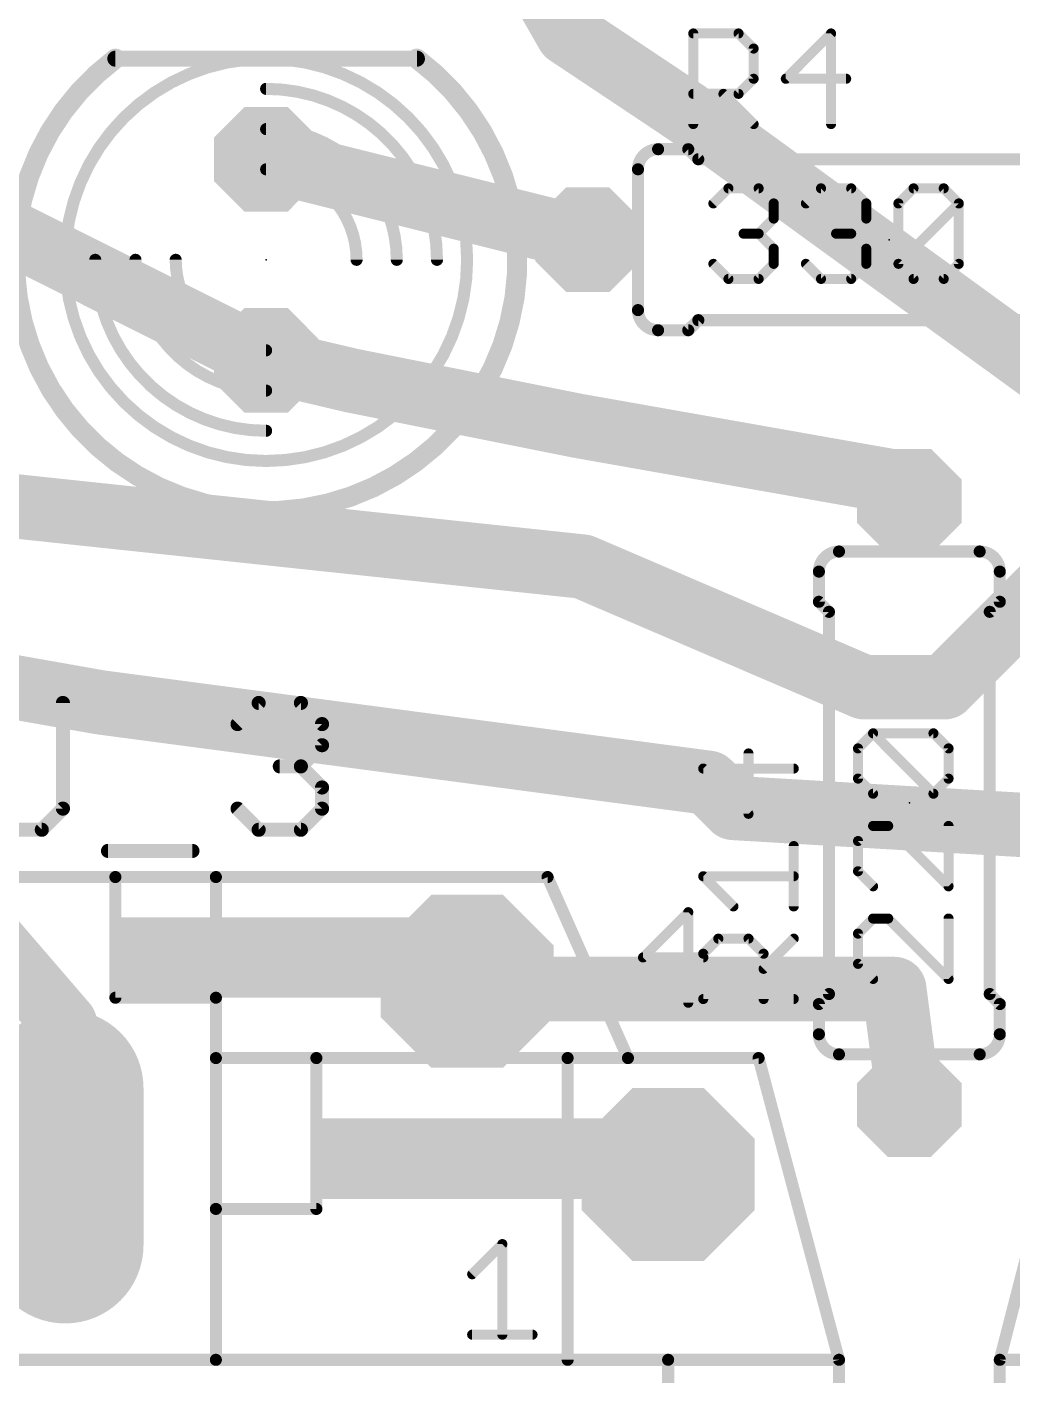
# Model space of a CAD drawing. Extents: x -0.06 to 3.94, y -0.06 to 3.15.
# Drawn here: x 2.281 to 2.771, y 0.396 to 1.066 of the extents above; entities that cross this region are included whole.
import ezdxf

# ---------------------------------------------------------------- set-up
doc = ezdxf.new("R2010")
doc.units = 0
for name, color, linetype in [('16', 175, 'CONTINUOUS'), ('17', 82, 'CONTINUOUS'), ('21', 253, 'CONTINUOUS'), ('23', 7, 'CONTINUOUS'), ('25', 253, 'CONTINUOUS'), ('27', 253, 'CONTINUOUS'), ('51', 253, 'CONTINUOUS')]:
    doc.layers.add(name, color=color, linetype=linetype)

# ---------------------------------------------------------------- blocks, each defined once
blk = doc.blocks.new('OCTAGONP')
at = {"const_width": 0.5}
blk.add_lwpolyline([(-0.25, -0.103553), (-0.25, 0.103553), (-0.103553, 0.25), (0.103553, 0.25), (0.25, 0.103553), (0.25, -0.103553), (0.103553, -0.25), (-0.103553, -0.25), (-0.25, -0.103553), (-0.25, 0.103553)], dxfattribs=at)
blk = doc.blocks.new('RECT')
blk.add_solid([(-0.5, -0.5), (0.5, -0.5), (-0.5, 0.5), (0.5, 0.5)])
blk = doc.blocks.new('LONGP100')
at = {"const_width": 1}
blk.add_lwpolyline([(-0.5, 0), (0.5, 0)], dxfattribs=at)
at = {"const_width": 0.5}
for points in [[(-0.5, 0.25, 1), (-0.5, -0.25)], [(0.5, -0.25, 1), (0.5, 0.25)]]:
    blk.add_lwpolyline(points, format="xyb", dxfattribs=at)

msp = doc.modelspace()

# ---------------------------------------------------------------- linework, layer by layer
at = {"layer": '16', "const_width": 0.032}
for points in [[(2.55, 1.0625), (2.5, 1.15)], [(2.61, 1.0225), (2.55, 1.0625)], [(2.7925, 0.89), (2.61, 1.0225)], [(2.2, 1), (2.4, 0.9)], [(2.56, 0.96), (2.4, 1)], [(2.4425, 0.89), (2.4, 0.9)], [(2.4425, 0.89), (2.555, 0.8675)], [(2.555, 0.8675), (2.725, 0.8375)], [(1.9925, 0.8575), (2.5575, 0.7975)], [(2.725, 0.8375), (2.7175, 0.83)], [(2.7175, 0.83), (2.72, 0.83)], [(2.5575, 0.7975), (2.6975, 0.7375)], [(2.7375, 0.7375), (2.8, 0.8)], [(2.3175, 0.73), (2.2325, 0.745)], [(2.6975, 0.7375), (2.7375, 0.7375)], [(2.62, 0.69), (2.3175, 0.73)], [(2.6325, 0.6775), (2.62, 0.69)], [(2.8025, 0.6675), (2.6325, 0.6775)], [(2.2225, 0.66), (2.3, 0.57)], [(2.5, 0.5875), (2.5, 0.591339)], [(2.5, 0.5875), (2.7125, 0.5875)], [(2.7125, 0.5875), (2.72, 0.53)], [(2.3, 0.57), (2.3, 0.499213)]]:
    msp.add_lwpolyline(points, dxfattribs=at)
at = {"layer": '16', "const_width": 0.016}
for points in [[(2.554438, 1.069156, 1), (2.545562, 1.055844)], [(2.543054, 1.058531, 1), (2.556946, 1.066469)], [(2.6147, 1.028974, 1), (2.6053, 1.016026)], [(2.605562, 1.015844, 1), (2.614438, 1.029156)], [(2.40194, 1.007761, 1), (2.39806, 0.992239)], [(2.55806, 0.952239, 1), (2.56194, 0.967761)], [(2.401832, 0.907787, 1), (2.398168, 0.892213)], [(2.396422, 0.892845, 1), (2.403578, 0.907155)], [(2.444069, 0.897845, 1), (2.440931, 0.882155)], [(2.440668, 0.882213, 1), (2.444332, 0.897787)], [(2.55639, 0.875378, 1), (2.55361, 0.859622)], [(2.553431, 0.859655, 1), (2.556569, 0.875345)], [(2.730657, 0.831843, 1), (2.719343, 0.843157)], [(2.72361, 0.829622, 1), (2.72639, 0.845378)], [(2.7175, 0.838, 1), (2.7175, 0.822)], [(2.72, 0.822, 1), (2.72, 0.838)], [(2.711843, 0.835657, 1), (2.723157, 0.824343)], [(2.560651, 0.804853, 1), (2.554349, 0.790147)], [(2.556655, 0.789545, 1), (2.558345, 0.805455)], [(2.6975, 0.7455, 1), (2.6975, 0.7295)], [(2.694349, 0.730147, 1), (2.700651, 0.744853)], [(2.731843, 0.743157, 1), (2.743157, 0.731843)], [(2.7375, 0.7295, 1), (2.7375, 0.7455)], [(2.318549, 0.737931, 1), (2.316451, 0.722069)], [(2.31611, 0.722122, 1), (2.31889, 0.737878)], [(2.625657, 0.695657, 1), (2.614343, 0.684343)], [(2.618951, 0.682069, 1), (2.621049, 0.697931)], [(2.63297, 0.685486, 1), (2.63203, 0.669514)], [(2.626843, 0.671843, 1), (2.638157, 0.683157)], [(2.508, 0.591339, 1), (2.492, 0.591339)], [(2.5, 0.5955, 1), (2.5, 0.5795)], [(2.720433, 0.588535, 1), (2.704567, 0.586465)], [(2.7125, 0.5795, 1), (2.7125, 0.5955)], [(2.492, 0.5875, 1), (2.508, 0.5875)], [(2.308, 0.57, 1), (2.292, 0.57)], [(2.293938, 0.56478, 1), (2.306062, 0.57522)], [(2.712067, 0.528965, 1), (2.727933, 0.531035)], [(2.292, 0.499213, 1), (2.308, 0.499213)]]:
    msp.add_lwpolyline(points, format="xyb", dxfattribs=at)
at = {"layer": '21'}
for points, const_width in [([(2.325, 1.05, 3), (2.475, 1.05)], 0.01), ([(2.4, 0.85, 1), (2.4, 1.05, 1), (2.4, 0.85)], 0.006), ([(2.3265, 1.048, 1), (2.3235, 1.052)], 0.005), ([(2.325, 1.052, 1), (2.325, 1.048)], 0.004), ([(2.4765, 1.052, 1), (2.4735, 1.048)], 0.005), ([(2.475, 1.048, 1), (2.475, 1.052)], 0.004), ([(2.595, 1.005, 0.414214), (2.585, 0.995)], 0.006), ([(2.595, 1.0065, 1), (2.595, 1.0035)], 0.003), ([(2.595, 1.0035, 1), (2.595, 1.0065)], 0.003), ([(2.611061, 1.006061, 1), (2.608939, 1.003939)], 0.003), ([(2.61, 1.0035, 1), (2.61, 1.0065)], 0.003), ([(2.615, 1.0015, 1), (2.615, 0.9985)], 0.003), ([(2.613939, 0.998939, 1), (2.616061, 1.001061)], 0.003), ([(2.5835, 0.995, 1), (2.5865, 0.995)], 0.003), ([(2.585, 0.925, 0.414214), (2.595, 0.915)], 0.006), ([(2.5865, 0.925, 1), (2.5835, 0.925)], 0.003), ([(2.615, 0.9215, 1), (2.615, 0.9185)], 0.003), ([(2.616061, 0.918939, 1), (2.613939, 0.921061)], 0.003), ([(2.595, 0.9165, 1), (2.595, 0.9135)], 0.003), ([(2.595, 0.9135, 1), (2.595, 0.9165)], 0.003), ([(2.608939, 0.916061, 1), (2.611061, 0.913939)], 0.003), ([(2.61, 0.9135, 1), (2.61, 0.9165)], 0.003), ([(2.685, 0.805, 0.414214), (2.675, 0.795)], 0.006), ([(2.685, 0.8035, 1), (2.685, 0.8065)], 0.003), ([(2.765, 0.795, 0.414214), (2.755, 0.805)], 0.006), ([(2.755, 0.8065, 1), (2.755, 0.8035)], 0.003), ([(2.6765, 0.795, 1), (2.6735, 0.795)], 0.003), ([(2.7665, 0.795, 1), (2.7635, 0.795)], 0.003), ([(2.6735, 0.795, 1), (2.6765, 0.795)], 0.003), ([(2.7635, 0.795, 1), (2.7665, 0.795)], 0.003), ([(2.676061, 0.781061, 1), (2.673939, 0.778939)], 0.003), ([(2.6735, 0.78, 1), (2.6765, 0.78)], 0.003), ([(2.6815, 0.775, 1), (2.6785, 0.775)], 0.003), ([(2.678939, 0.773939, 1), (2.681061, 0.776061)], 0.003), ([(2.7615, 0.775, 1), (2.7585, 0.775)], 0.003), ([(2.758939, 0.776061, 1), (2.761061, 0.773939)], 0.003), ([(2.7635, 0.78, 1), (2.7665, 0.78)], 0.003), ([(2.766061, 0.778939, 1), (2.763939, 0.781061)], 0.003), ([(2.325, 0.64465, 1), (2.325, 0.64165)], 0.003), ([(2.3265, 0.64315, 1), (2.3235, 0.64315)], 0.003), ([(2.325, 0.64165, 1), (2.325, 0.64465)], 0.003), ([(2.3765, 0.64315, 1), (2.3735, 0.64315)], 0.003), ([(2.375, 0.64165, 1), (2.375, 0.64465)], 0.003), ([(2.611269, 0.625688, 1), (2.608769, 0.625688)], 0.0025), ([(2.610903, 0.624804, 1), (2.609135, 0.626572)], 0.0025), ([(2.5875, 0.604419, 1), (2.5875, 0.601919)], 0.0025), ([(2.586616, 0.604053, 1), (2.588384, 0.602285)], 0.0025), ([(2.617526, 0.601919, 1), (2.617526, 0.604419)], 0.0025), ([(2.325, 0.58465, 1), (2.325, 0.58165)], 0.003), ([(2.3235, 0.58315, 1), (2.3265, 0.58315)], 0.003), ([(2.3765, 0.58315, 1), (2.3735, 0.58315)], 0.003), ([(2.3735, 0.58315, 1), (2.3765, 0.58315)], 0.003), ([(2.375, 0.58165, 1), (2.375, 0.58465)], 0.003), ([(2.6785, 0.585, 1), (2.6815, 0.585)], 0.003), ([(2.681061, 0.583939, 1), (2.678939, 0.586061)], 0.003), ([(2.761061, 0.586061, 1), (2.758939, 0.583939)], 0.003), ([(2.7585, 0.585, 1), (2.7615, 0.585)], 0.003), ([(2.608769, 0.58065, 1), (2.611269, 0.58065)], 0.0025), ([(2.6765, 0.58, 1), (2.6735, 0.58)], 0.003), ([(2.673939, 0.581061, 1), (2.676061, 0.578939)], 0.003), ([(2.7665, 0.58, 1), (2.7635, 0.58)], 0.003), ([(2.763939, 0.578939, 1), (2.766061, 0.581061)], 0.003), ([(2.675, 0.565, 0.414214), (2.685, 0.555)], 0.006), ([(2.6765, 0.565, 1), (2.6735, 0.565)], 0.003), ([(2.6735, 0.565, 1), (2.6765, 0.565)], 0.003), ([(2.755, 0.555, 0.414214), (2.765, 0.565)], 0.006), ([(2.7665, 0.565, 1), (2.7635, 0.565)], 0.003), ([(2.7635, 0.565, 1), (2.7665, 0.565)], 0.003), ([(2.685, 0.5535, 1), (2.685, 0.5565)], 0.003), ([(2.755, 0.5565, 1), (2.755, 0.5535)], 0.003), ([(2.3765, 0.55315, 1), (2.3735, 0.55315)], 0.003), ([(2.375, 0.55465, 1), (2.375, 0.55165)], 0.003), ([(2.3735, 0.55315, 1), (2.3765, 0.55315)], 0.003), ([(2.4265, 0.55315, 1), (2.4235, 0.55315)], 0.003), ([(2.425, 0.55165, 1), (2.425, 0.55465)], 0.003), ([(2.646449, 0.553536, 1), (2.643551, 0.552763)], 0.003), ([(2.375, 0.47965, 1), (2.375, 0.47665)], 0.003), ([(2.3765, 0.47815, 1), (2.3735, 0.47815)], 0.003), ([(2.3735, 0.47815, 1), (2.3765, 0.47815)], 0.003), ([(2.4235, 0.47815, 1), (2.4265, 0.47815)], 0.003), ([(2.425, 0.47665, 1), (2.425, 0.47965)], 0.003), ([(2.518763, 0.460688, 1), (2.516263, 0.460688)], 0.0025), ([(2.518397, 0.459804, 1), (2.516629, 0.461572)], 0.0025), ([(2.501616, 0.446559, 1), (2.503384, 0.444791)], 0.0025), ([(2.5025, 0.4169, 1), (2.5025, 0.4144)], 0.0025), ([(2.516263, 0.41565, 1), (2.518763, 0.41565)], 0.0025), ([(2.532526, 0.4144, 1), (2.532526, 0.4169)], 0.0025), ([(2.375, 0.40465, 1), (2.375, 0.40165)], 0.003), ([(2.3735, 0.40315, 1), (2.3765, 0.40315)], 0.003), ([(2.375, 0.40165, 1), (2.375, 0.40465)], 0.003), ([(2.6, 0.40465, 1), (2.6, 0.40165)], 0.003), ([(2.6015, 0.40315, 1), (2.5985, 0.40315)], 0.003), ([(2.6, 0.40165, 1), (2.6, 0.40465)], 0.003), ([(2.6865, 0.40315, 1), (2.6835, 0.40315)], 0.003), ([(2.683551, 0.402763, 1), (2.686449, 0.403536)], 0.003), ([(2.685, 0.40165, 1), (2.685, 0.40465)], 0.003), ([(2.7665, 0.40315, 1), (2.7635, 0.40315)], 0.003), ([(2.765, 0.40465, 1), (2.765, 0.40165)], 0.003), ([(2.763548, 0.403524, 1), (2.766452, 0.402775)], 0.003)]:
    msp.add_lwpolyline(points, format="xyb", dxfattribs=dict(at, const_width=const_width))
for points, const_width in [([(2.475, 1.05), (2.325, 1.05)], 0.008), ([(2.595, 1.005), (2.61, 1.005)], 0.006), ([(2.615, 1), (2.61, 1.005)], 0.006), ([(2.805, 1), (2.615, 1)], 0.006), ([(2.615, 0.92), (2.61, 0.915)], 0.006), ([(2.805, 0.92), (2.615, 0.92)], 0.006), ([(2.595, 0.915), (2.61, 0.915)], 0.006), ([(2.675, 0.795), (2.675, 0.78)], 0.006), ([(2.765, 0.795), (2.765, 0.78)], 0.006), ([(2.68, 0.775), (2.675, 0.78)], 0.006), ([(2.68, 0.775), (2.68, 0.585)], 0.006), ([(2.76, 0.775), (2.765, 0.78)], 0.006), ([(2.76, 0.775), (2.76, 0.585)], 0.006), ([(2.325, 0.64315), (2.275, 0.64315)], 0.006), ([(2.375, 0.64315), (2.325, 0.64315)], 0.006), ([(2.325, 0.64315), (2.325, 0.58315)], 0.006), ([(2.375, 0.64315), (2.375, 0.58315)], 0.006), ([(2.610019, 0.625688), (2.5875, 0.603169)], 0.005), ([(2.610019, 0.58065), (2.610019, 0.625688)], 0.005), ([(2.5875, 0.603169), (2.617526, 0.603169)], 0.005), ([(2.375, 0.58315), (2.325, 0.58315)], 0.006), ([(2.375, 0.58315), (2.375, 0.55315)], 0.006), ([(2.68, 0.585), (2.675, 0.58)], 0.006), ([(2.76, 0.585), (2.765, 0.58)], 0.006), ([(2.675, 0.565), (2.675, 0.58)], 0.006), ([(2.765, 0.565), (2.765, 0.58)], 0.006), ([(2.805, 0.55815), (2.765, 0.40315)], 0.006), ([(2.375, 0.55315), (2.375, 0.47815)], 0.006), ([(2.425, 0.55315), (2.375, 0.55315)], 0.006), ([(2.425, 0.55315), (2.425, 0.47815)], 0.006), ([(2.645, 0.55315), (2.685, 0.40315)], 0.006), ([(2.375, 0.47815), (2.425, 0.47815)], 0.006), ([(2.375, 0.47815), (2.375, 0.40315)], 0.006), ([(2.5025, 0.445675), (2.517513, 0.460688)], 0.005), ([(2.517513, 0.460688), (2.517513, 0.41565)], 0.005), ([(2.5025, 0.41565), (2.532526, 0.41565)], 0.005), ([(2.375, 0.40315), (2.225, 0.40315)], 0.006), ([(2.6, 0.40315), (2.375, 0.40315)], 0.006), ([(2.685, 0.40315), (2.6, 0.40315)], 0.006), ([(2.6, 0.40315), (2.6, 0.35815)], 0.006), ([(2.685, 0.21815), (2.685, 0.40315)], 0.006), ([(2.765, 0.21815), (2.765, 0.40315)], 0.006), ([(2.85, 0.40315), (2.765, 0.40315)], 0.006)]:
    msp.add_lwpolyline(points, dxfattribs=dict(at, const_width=const_width))
at = {"layer": '23'}
for p in [(2.71, 0.96), (2.4, 0.95), (2.72, 0.68)]:
    msp.add_point(p, dxfattribs=at)
at = {"layer": '25'}
for points, const_width in [([(2.6125, 1.0175), (2.6125, 1.062538)], 0.005), ([(2.6125, 1.062538), (2.635019, 1.062538)], 0.005), ([(2.635019, 1.062538), (2.642526, 1.055032)], 0.005), ([(2.681058, 1.062538), (2.658539, 1.040019)], 0.005), ([(2.681058, 1.0175), (2.681058, 1.062538)], 0.005), ([(2.642526, 1.055032), (2.642526, 1.040019)], 0.005), ([(2.642526, 1.040019), (2.635019, 1.032513)], 0.005), ([(2.658539, 1.040019), (2.688565, 1.040019)], 0.005), ([(2.635019, 1.032513), (2.6125, 1.032513)], 0.005), ([(2.627513, 1.032513), (2.642526, 1.0175)], 0.005), ([(2.298901, 0.677159), (2.298901, 0.729703)], 0.007), ([(2.385775, 0.719195), (2.396284, 0.729703)], 0.007), ([(2.396284, 0.729703), (2.417302, 0.729703)], 0.007), ([(2.417302, 0.729703), (2.427811, 0.719195)], 0.007), ([(2.427811, 0.719195), (2.427811, 0.708686)], 0.007), ([(2.427811, 0.708686), (2.417302, 0.698177)], 0.007), ([(2.639981, 0.674578), (2.639981, 0.704604)], 0.005), ([(2.417302, 0.698177), (2.406793, 0.698177)], 0.007), ([(2.417302, 0.698177), (2.427811, 0.687668)], 0.007), ([(2.6625, 0.697098), (2.617462, 0.697098)], 0.005), ([(2.617462, 0.697098), (2.639981, 0.674578)], 0.005), ([(2.427811, 0.687668), (2.427811, 0.677159)], 0.007), ([(2.288392, 0.66665), (2.298901, 0.677159)], 0.007), ([(2.396284, 0.66665), (2.385775, 0.677159)], 0.007), ([(2.427811, 0.677159), (2.417302, 0.66665)], 0.007), ([(2.267374, 0.66665), (2.288392, 0.66665)], 0.007), ([(2.417302, 0.66665), (2.396284, 0.66665)], 0.007), ([(2.32132, 0.656141), (2.363356, 0.656141)], 0.007), ([(2.6625, 0.628539), (2.6625, 0.658565)], 0.005), ([(2.632474, 0.628539), (2.617462, 0.643552)], 0.005), ([(2.617462, 0.643552), (2.6625, 0.643552)], 0.005), ([(2.617462, 0.605019), (2.624968, 0.612526)], 0.005), ([(2.624968, 0.612526), (2.639981, 0.612526)], 0.005), ([(2.639981, 0.612526), (2.647487, 0.605019)], 0.005), ([(2.647487, 0.597513), (2.6625, 0.612526)], 0.005), ([(2.617462, 0.5825), (2.617462, 0.605019)], 0.005), ([(2.647487, 0.605019), (2.647487, 0.5825)], 0.005), ([(2.6625, 0.5825), (2.617462, 0.5825)], 0.005)]:
    msp.add_lwpolyline(points, dxfattribs=dict(at, const_width=const_width))
for points, const_width in [([(2.61375, 1.062538, 1), (2.61125, 1.062538)], 0.0025), ([(2.6125, 1.063788, 1), (2.6125, 1.061288)], 0.0025), ([(2.635903, 1.063422, 1), (2.634135, 1.061655)], 0.0025), ([(2.635019, 1.061288, 1), (2.635019, 1.063788)], 0.0025), ([(2.682308, 1.062538, 1), (2.679808, 1.062538)], 0.0025), ([(2.681942, 1.061655, 1), (2.680175, 1.063422)], 0.0025), ([(2.643776, 1.055032, 1), (2.641276, 1.055032)], 0.0025), ([(2.641642, 1.054148, 1), (2.643409, 1.055916)], 0.0025), ([(2.641276, 1.040019, 1), (2.643776, 1.040019)], 0.0025), ([(2.643409, 1.039135, 1), (2.641642, 1.040903)], 0.0025), ([(2.658539, 1.041269, 1), (2.658539, 1.038769)], 0.0025), ([(2.657655, 1.040903, 1), (2.659423, 1.039135)], 0.0025), ([(2.688565, 1.038769, 1), (2.688565, 1.041269)], 0.0025), ([(2.6125, 1.033763, 1), (2.6125, 1.031263)], 0.0025), ([(2.628397, 1.033397, 1), (2.626629, 1.031629)], 0.0025), ([(2.634135, 1.033397, 1), (2.635903, 1.031629)], 0.0025), ([(2.635019, 1.031263, 1), (2.635019, 1.033763)], 0.0025), ([(2.61125, 1.0175, 1), (2.61375, 1.0175)], 0.0025), ([(2.641642, 1.016616, 1), (2.643409, 1.018384)], 0.0025), ([(2.679808, 1.0175, 1), (2.682308, 1.0175)], 0.0025), ([(2.300651, 0.729703, 1), (2.297151, 0.729703)], 0.0035), ([(2.396284, 0.731453, 1), (2.396284, 0.727953)], 0.0035), ([(2.397521, 0.728466, 1), (2.395046, 0.730941)], 0.0035), ([(2.418539, 0.730941, 1), (2.416064, 0.728466)], 0.0035), ([(2.417302, 0.727953, 1), (2.417302, 0.731453)], 0.0035), ([(2.384537, 0.720432, 1), (2.387012, 0.717957)], 0.0035), ([(2.429561, 0.719195, 1), (2.426061, 0.719195)], 0.0035), ([(2.426573, 0.717957, 1), (2.429048, 0.720432)], 0.0035), ([(2.426061, 0.708686, 1), (2.429561, 0.708686)], 0.0035), ([(2.429048, 0.707448, 1), (2.426573, 0.709923)], 0.0035), ([(2.641231, 0.704604, 1), (2.638731, 0.704604)], 0.0025), ([(2.406793, 0.699927, 1), (2.406793, 0.696427)], 0.0035), ([(2.418539, 0.699414, 1), (2.416064, 0.696939)], 0.0035), ([(2.416064, 0.699414, 1), (2.418539, 0.696939)], 0.0035), ([(2.417302, 0.696427, 1), (2.417302, 0.699927)], 0.0035), ([(2.617462, 0.698348, 1), (2.617462, 0.695848)], 0.0025), ([(2.618345, 0.697982, 1), (2.616578, 0.696214)], 0.0025), ([(2.6625, 0.695848, 1), (2.6625, 0.698348)], 0.0025), ([(2.429561, 0.687668, 1), (2.426061, 0.687668)], 0.0035), ([(2.426573, 0.68643, 1), (2.429048, 0.688905)], 0.0035), ([(2.297151, 0.677159, 1), (2.300651, 0.677159)], 0.0035), ([(2.300138, 0.675921, 1), (2.297663, 0.678396)], 0.0035), ([(2.387012, 0.678396, 1), (2.384537, 0.675921)], 0.0035), ([(2.426061, 0.677159, 1), (2.429561, 0.677159)], 0.0035), ([(2.429048, 0.675921, 1), (2.426573, 0.678396)], 0.0035), ([(2.638731, 0.674578, 1), (2.641231, 0.674578)], 0.0025), ([(2.639097, 0.673695, 1), (2.640865, 0.675462)], 0.0025), ([(2.287154, 0.667887, 1), (2.289629, 0.665412)], 0.0035), ([(2.288392, 0.6649, 1), (2.288392, 0.6684)], 0.0035), ([(2.396284, 0.6684, 1), (2.396284, 0.6649)], 0.0035), ([(2.395046, 0.665412, 1), (2.397521, 0.667887)], 0.0035), ([(2.416064, 0.667887, 1), (2.418539, 0.665412)], 0.0035), ([(2.417302, 0.6649, 1), (2.417302, 0.6684)], 0.0035), ([(2.32132, 0.657891, 1), (2.32132, 0.654391)], 0.0035), ([(2.363356, 0.654391, 1), (2.363356, 0.657891)], 0.0035), ([(2.66375, 0.658565, 1), (2.66125, 0.658565)], 0.0025), ([(2.618345, 0.644436, 1), (2.616578, 0.642668)], 0.0025), ([(2.617462, 0.644802, 1), (2.617462, 0.642302)], 0.0025), ([(2.6625, 0.642302, 1), (2.6625, 0.644802)], 0.0025), ([(2.631591, 0.627655, 1), (2.633358, 0.629423)], 0.0025), ([(2.66125, 0.628539, 1), (2.66375, 0.628539)], 0.0025), ([(2.624968, 0.613776, 1), (2.624968, 0.611276)], 0.0025), ([(2.625852, 0.611642, 1), (2.624084, 0.613409)], 0.0025), ([(2.640865, 0.613409, 1), (2.639097, 0.611642)], 0.0025), ([(2.639981, 0.611276, 1), (2.639981, 0.613776)], 0.0025), ([(2.663384, 0.611642, 1), (2.661616, 0.613409)], 0.0025), ([(2.618712, 0.605019, 1), (2.616212, 0.605019)], 0.0025), ([(2.616578, 0.605903, 1), (2.618345, 0.604135)], 0.0025), ([(2.648737, 0.605019, 1), (2.646237, 0.605019)], 0.0025), ([(2.646603, 0.604135, 1), (2.648371, 0.605903)], 0.0025), ([(2.646603, 0.598397, 1), (2.648371, 0.596629)], 0.0025), ([(2.617462, 0.58375, 1), (2.617462, 0.58125)], 0.0025), ([(2.616212, 0.5825, 1), (2.618712, 0.5825)], 0.0025), ([(2.646237, 0.5825, 1), (2.648737, 0.5825)], 0.0025), ([(2.6625, 0.58125, 1), (2.6625, 0.58375)], 0.0025)]:
    msp.add_lwpolyline(points, format="xyb", dxfattribs=dict(at, const_width=const_width))
at = {"layer": '27', "const_width": 0.005}
for points in [[(2.6225, 0.978032), (2.630006, 0.985538)], [(2.630006, 0.985538), (2.645019, 0.985538)], [(2.645019, 0.985538), (2.652526, 0.978032)], [(2.668539, 0.978032), (2.676046, 0.985538)], [(2.676046, 0.985538), (2.691058, 0.985538)], [(2.691058, 0.985538), (2.698565, 0.978032)], [(2.714578, 0.978032), (2.722085, 0.985538)], [(2.722085, 0.985538), (2.737098, 0.985538)], [(2.737098, 0.985538), (2.744604, 0.978032)], [(2.652526, 0.978032), (2.652526, 0.970526)], [(2.698565, 0.978032), (2.698565, 0.970526)], [(2.714578, 0.948006), (2.714578, 0.978032)], [(2.714578, 0.948006), (2.744604, 0.978032)], [(2.744604, 0.978032), (2.744604, 0.948006)], [(2.652526, 0.970526), (2.645019, 0.963019)], [(2.698565, 0.970526), (2.691058, 0.963019)], [(2.645019, 0.963019), (2.637513, 0.963019)], [(2.645019, 0.963019), (2.652526, 0.955513)], [(2.691058, 0.963019), (2.683552, 0.963019)], [(2.691058, 0.963019), (2.698565, 0.955513)], [(2.652526, 0.955513), (2.652526, 0.948006)], [(2.698565, 0.955513), (2.698565, 0.948006)], [(2.630006, 0.9405), (2.6225, 0.948006)], [(2.652526, 0.948006), (2.645019, 0.9405)], [(2.676046, 0.9405), (2.668539, 0.948006)], [(2.698565, 0.948006), (2.691058, 0.9405)], [(2.722085, 0.9405), (2.714578, 0.948006)], [(2.744604, 0.948006), (2.737098, 0.9405)], [(2.645019, 0.9405), (2.630006, 0.9405)], [(2.691058, 0.9405), (2.676046, 0.9405)], [(2.737098, 0.9405), (2.722085, 0.9405)], [(2.694462, 0.707098), (2.701968, 0.714604)], [(2.701968, 0.714604), (2.731994, 0.714604)], [(2.731994, 0.684578), (2.701968, 0.714604)], [(2.731994, 0.714604), (2.7395, 0.707098)], [(2.694462, 0.692085), (2.694462, 0.707098)], [(2.7395, 0.707098), (2.7395, 0.692085)], [(2.701968, 0.684578), (2.694462, 0.692085)], [(2.7395, 0.692085), (2.731994, 0.684578)], [(2.731994, 0.684578), (2.701968, 0.684578)], [(2.701968, 0.668565), (2.694462, 0.661058)], [(2.709474, 0.668565), (2.701968, 0.668565)], [(2.7395, 0.638539), (2.709474, 0.668565)], [(2.7395, 0.668565), (2.7395, 0.638539)], [(2.694462, 0.661058), (2.694462, 0.646046)], [(2.694462, 0.646046), (2.701968, 0.638539)], [(2.701968, 0.622526), (2.694462, 0.615019)], [(2.709474, 0.622526), (2.701968, 0.622526)], [(2.7395, 0.5925), (2.709474, 0.622526)], [(2.7395, 0.622526), (2.7395, 0.5925)], [(2.694462, 0.615019), (2.694462, 0.600006)], [(2.694462, 0.600006), (2.701968, 0.5925)]]:
    msp.add_lwpolyline(points, dxfattribs=at)
at = {"layer": '27', "const_width": 0.0025}
for points in [[(2.630006, 0.986788, 1), (2.630006, 0.984288)], [(2.63089, 0.984655, 1), (2.629123, 0.986422)], [(2.645903, 0.986422, 1), (2.644135, 0.984655)], [(2.645019, 0.984288, 1), (2.645019, 0.986788)], [(2.676046, 0.986788, 1), (2.676046, 0.984288)], [(2.67693, 0.984655, 1), (2.675162, 0.986422)], [(2.691942, 0.986422, 1), (2.690175, 0.984655)], [(2.691058, 0.984288, 1), (2.691058, 0.986788)], [(2.722085, 0.986788, 1), (2.722085, 0.984288)], [(2.722969, 0.984655, 1), (2.721201, 0.986422)], [(2.737982, 0.986422, 1), (2.736214, 0.984655)], [(2.737098, 0.984288, 1), (2.737098, 0.986788)], [(2.621616, 0.978916, 1), (2.623384, 0.977148)], [(2.653776, 0.978032, 1), (2.651276, 0.978032)], [(2.651642, 0.977148, 1), (2.653409, 0.978916)], [(2.667655, 0.978916, 1), (2.669423, 0.977148)], [(2.699815, 0.978032, 1), (2.697315, 0.978032)], [(2.697681, 0.977148, 1), (2.699449, 0.978916)], [(2.715828, 0.978032, 1), (2.713328, 0.978032)], [(2.713695, 0.978916, 1), (2.715462, 0.977148)], [(2.745854, 0.978032, 1), (2.743354, 0.978032)], [(2.745488, 0.977148, 1), (2.74372, 0.978916)], [(2.74372, 0.977148, 1), (2.745488, 0.978916)], [(2.653409, 0.969642, 1), (2.651642, 0.971409)], [(2.699449, 0.969642, 1), (2.697681, 0.971409)], [(2.637513, 0.964269, 1), (2.637513, 0.961769)], [(2.645903, 0.963903, 1), (2.644135, 0.962135)], [(2.644135, 0.963903, 1), (2.645903, 0.962135)], [(2.645019, 0.961769, 1), (2.645019, 0.964269)], [(2.651276, 0.970526, 1), (2.653776, 0.970526)], [(2.683552, 0.964269, 1), (2.683552, 0.961769)], [(2.691942, 0.963903, 1), (2.690175, 0.962135)], [(2.690175, 0.963903, 1), (2.691942, 0.962135)], [(2.691058, 0.961769, 1), (2.691058, 0.964269)], [(2.697315, 0.970526, 1), (2.699815, 0.970526)], [(2.653776, 0.955513, 1), (2.651276, 0.955513)], [(2.651642, 0.954629, 1), (2.653409, 0.956397)], [(2.699815, 0.955513, 1), (2.697315, 0.955513)], [(2.697681, 0.954629, 1), (2.699449, 0.956397)], [(2.623384, 0.94889, 1), (2.621616, 0.947123)], [(2.651276, 0.948006, 1), (2.653776, 0.948006)], [(2.653409, 0.947123, 1), (2.651642, 0.94889)], [(2.669423, 0.94889, 1), (2.667655, 0.947123)], [(2.697315, 0.948006, 1), (2.699815, 0.948006)], [(2.699449, 0.947123, 1), (2.697681, 0.94889)], [(2.713328, 0.948006, 1), (2.715828, 0.948006)], [(2.715462, 0.94889, 1), (2.713695, 0.947123)], [(2.713695, 0.94889, 1), (2.715462, 0.947123)], [(2.743354, 0.948006, 1), (2.745854, 0.948006)], [(2.745488, 0.947123, 1), (2.74372, 0.94889)], [(2.630006, 0.94175, 1), (2.630006, 0.93925)], [(2.629123, 0.939616, 1), (2.63089, 0.941384)], [(2.644135, 0.941384, 1), (2.645903, 0.939616)], [(2.645019, 0.93925, 1), (2.645019, 0.94175)], [(2.676046, 0.94175, 1), (2.676046, 0.93925)], [(2.675162, 0.939616, 1), (2.67693, 0.941384)], [(2.690175, 0.941384, 1), (2.691942, 0.939616)], [(2.691058, 0.93925, 1), (2.691058, 0.94175)], [(2.722085, 0.94175, 1), (2.722085, 0.93925)], [(2.721201, 0.939616, 1), (2.722969, 0.941384)], [(2.736214, 0.941384, 1), (2.737982, 0.939616)], [(2.737098, 0.93925, 1), (2.737098, 0.94175)], [(2.701968, 0.715854, 1), (2.701968, 0.713354)], [(2.702852, 0.715488, 1), (2.701084, 0.71372)], [(2.702852, 0.71372, 1), (2.701084, 0.715488)], [(2.732877, 0.715488, 1), (2.73111, 0.71372)], [(2.731994, 0.713354, 1), (2.731994, 0.715854)], [(2.695712, 0.707098, 1), (2.693212, 0.707098)], [(2.693578, 0.707982, 1), (2.695345, 0.706214)], [(2.74075, 0.707098, 1), (2.73825, 0.707098)], [(2.738616, 0.706214, 1), (2.740384, 0.707982)], [(2.695345, 0.692969, 1), (2.693578, 0.691201)], [(2.693212, 0.692085, 1), (2.695712, 0.692085)], [(2.73825, 0.692085, 1), (2.74075, 0.692085)], [(2.740384, 0.691201, 1), (2.738616, 0.692969)], [(2.701968, 0.685828, 1), (2.701968, 0.683328)], [(2.701084, 0.683695, 1), (2.702852, 0.685462)], [(2.73111, 0.685462, 1), (2.732877, 0.683695)], [(2.73111, 0.683695, 1), (2.732877, 0.685462)], [(2.731994, 0.683328, 1), (2.731994, 0.685828)], [(2.701968, 0.669815, 1), (2.701968, 0.667315)], [(2.702852, 0.667681, 1), (2.701084, 0.669449)], [(2.710358, 0.669449, 1), (2.708591, 0.667681)], [(2.709474, 0.667315, 1), (2.709474, 0.669815)], [(2.74075, 0.668565, 1), (2.73825, 0.668565)], [(2.695712, 0.661058, 1), (2.693212, 0.661058)], [(2.693578, 0.661942, 1), (2.695345, 0.660175)], [(2.695345, 0.64693, 1), (2.693578, 0.645162)], [(2.693212, 0.646046, 1), (2.695712, 0.646046)], [(2.701084, 0.637655, 1), (2.702852, 0.639423)], [(2.73825, 0.638539, 1), (2.74075, 0.638539)], [(2.738616, 0.637655, 1), (2.740384, 0.639423)], [(2.701968, 0.623776, 1), (2.701968, 0.621276)], [(2.702852, 0.621642, 1), (2.701084, 0.623409)], [(2.710358, 0.623409, 1), (2.708591, 0.621642)], [(2.709474, 0.621276, 1), (2.709474, 0.623776)], [(2.74075, 0.622526, 1), (2.73825, 0.622526)], [(2.695712, 0.615019, 1), (2.693212, 0.615019)], [(2.693578, 0.615903, 1), (2.695345, 0.614135)], [(2.695345, 0.60089, 1), (2.693578, 0.599123)], [(2.693212, 0.600006, 1), (2.695712, 0.600006)], [(2.701084, 0.591616, 1), (2.702852, 0.593384)], [(2.73825, 0.5925, 1), (2.74075, 0.5925)], [(2.738616, 0.591616, 1), (2.740384, 0.593384)]]:
    msp.add_lwpolyline(points, format="xyb", dxfattribs=at)
at = {"layer": '51'}
for points, const_width in [([(2.485, 0.95, 0.414214), (2.4, 1.035)], 0.006), ([(2.4, 1.0365, 1), (2.4, 1.0335)], 0.003), ([(2.465, 0.95, 0.414214), (2.4, 1.015)], 0.006), ([(2.4, 1.0165, 1), (2.4, 1.0135)], 0.003), ([(2.445, 0.95, 0.414214), (2.4, 0.995)], 0.006), ([(2.4, 0.9965, 1), (2.4, 0.9935)], 0.003), ([(2.5865, 0.995, 1), (2.5835, 0.995)], 0.003), ([(2.56, 0.966, 1), (2.56, 0.954)], 0.012), ([(2.575, 0.954, 1), (2.575, 0.966)], 0.012), ([(2.315, 0.95, 0.414214), (2.4, 0.865)], 0.006), ([(2.3165, 0.95, 1), (2.3135, 0.95)], 0.003), ([(2.335, 0.95, 0.414214), (2.4, 0.885)], 0.006), ([(2.3365, 0.95, 1), (2.3335, 0.95)], 0.003), ([(2.355, 0.95, 0.414214), (2.4, 0.905)], 0.006), ([(2.3565, 0.95, 1), (2.3535, 0.95)], 0.003), ([(2.4435, 0.95, 1), (2.4465, 0.95)], 0.003), ([(2.4635, 0.95, 1), (2.4665, 0.95)], 0.003), ([(2.4835, 0.95, 1), (2.4865, 0.95)], 0.003), ([(2.5835, 0.925, 1), (2.5865, 0.925)], 0.003), ([(2.4, 0.9035, 1), (2.4, 0.9065)], 0.003), ([(2.4, 0.8835, 1), (2.4, 0.8865)], 0.003), ([(2.4, 0.8635, 1), (2.4, 0.8665)], 0.003), ([(2.726, 0.83, 1), (2.714, 0.83)], 0.012), ([(2.714, 0.815, 1), (2.726, 0.815)], 0.012), ([(2.685, 0.8065, 1), (2.685, 0.8035)], 0.003), ([(2.755, 0.8035, 1), (2.755, 0.8065)], 0.003), ([(2.375, 0.64465, 1), (2.375, 0.64165)], 0.003), ([(2.541371, 0.643759, 1), (2.538629, 0.64254)], 0.003), ([(2.54, 0.64165, 1), (2.54, 0.64465)], 0.003), ([(2.685, 0.5565, 1), (2.685, 0.5535)], 0.003), ([(2.726, 0.545, 1), (2.714, 0.545)], 0.012), ([(2.755, 0.5535, 1), (2.755, 0.5565)], 0.003), ([(2.425, 0.55465, 1), (2.425, 0.55165)], 0.003), ([(2.55, 0.55465, 1), (2.55, 0.55165)], 0.003), ([(2.5515, 0.55315, 1), (2.5485, 0.55315)], 0.003), ([(2.55, 0.55165, 1), (2.55, 0.55465)], 0.003), ([(2.58, 0.55465, 1), (2.58, 0.55165)], 0.003), ([(2.578629, 0.55254, 1), (2.581371, 0.553759)], 0.003), ([(2.58, 0.55165, 1), (2.58, 0.55465)], 0.003), ([(2.645, 0.55165, 1), (2.645, 0.55465)], 0.003), ([(2.714, 0.53, 1), (2.726, 0.53)], 0.012), ([(2.5485, 0.40315, 1), (2.5515, 0.40315)], 0.003)]:
    msp.add_lwpolyline(points, format="xyb", dxfattribs=dict(at, const_width=const_width))
for points, const_width in [([(2.585, 0.925), (2.585, 0.995)], 0.006), ([(2.56, 0.96), (2.575, 0.96)], 0.024), ([(2.72, 0.815), (2.72, 0.83)], 0.024), ([(2.755, 0.805), (2.685, 0.805)], 0.006), ([(2.54, 0.64315), (2.375, 0.64315)], 0.006), ([(2.54, 0.64315), (2.58, 0.55315)], 0.006), ([(2.755, 0.555), (2.685, 0.555)], 0.006), ([(2.72, 0.53), (2.72, 0.545)], 0.024), ([(2.55, 0.55315), (2.425, 0.55315)], 0.006), ([(2.58, 0.55315), (2.55, 0.55315)], 0.006), ([(2.55, 0.55315), (2.55, 0.40315)], 0.006), ([(2.645, 0.55315), (2.58, 0.55315)], 0.006)]:
    msp.add_lwpolyline(points, dxfattribs=dict(at, const_width=const_width))

# ---------------------------------------------------------------- block references
at = {"layer": '17', "rotation": 90}
for name, p, xscale, yscale in [('OCTAGONP', (2.4, 1), 0.052, 0.052), ('OCTAGONP', (2.4, 1), 0.052, 0.052), ('OCTAGONP', (2.4, 0.9), 0.052, 0.052), ('OCTAGONP', (2.4, 0.9), 0.052, 0.052), ('OCTAGONP', (2.72, 0.83), 0.052, 0.052), ('OCTAGONP', (2.72, 0.83), 0.052, 0.052), ('LONGP100', (2.3, 0.499213), 0.078, 0.078), ('LONGP100', (2.3, 0.499213), 0.078, 0.078), ('OCTAGONP', (2.72, 0.53), 0.052, 0.052), ('OCTAGONP', (2.72, 0.53), 0.052, 0.052)]:
    msp.add_blockref(name, p, dxfattribs=dict(at, xscale=xscale, yscale=yscale))
at = {"layer": '17'}
for p, xscale, yscale in [((2.56, 0.96), 0.052, 0.052), ((2.56, 0.96), 0.052, 0.052), ((2.5, 0.591339), 0.086, 0.086), ((2.5, 0.591339), 0.086, 0.086), ((2.6, 0.495276), 0.086, 0.086), ((2.6, 0.495276), 0.086, 0.086)]:
    msp.add_blockref('OCTAGONP', p, dxfattribs=dict(at, xscale=xscale, yscale=yscale))
at = {"layer": '51'}
for p, xscale, yscale in [((2.58, 0.96), 0.01, 0.024), ((2.42, 0.60315), 0.19, 0.04), ((2.52, 0.50315), 0.19, 0.04)]:
    msp.add_blockref('RECT', p, dxfattribs=dict(at, xscale=xscale, yscale=yscale))
at = {"layer": '51', "xscale": 0.01, "yscale": 0.024, "rotation": 90}
for p in [(2.72, 0.81), (2.72, 0.55)]:
    msp.add_blockref('RECT', p, dxfattribs=at)

doc.saveas('drawing.dxf')
